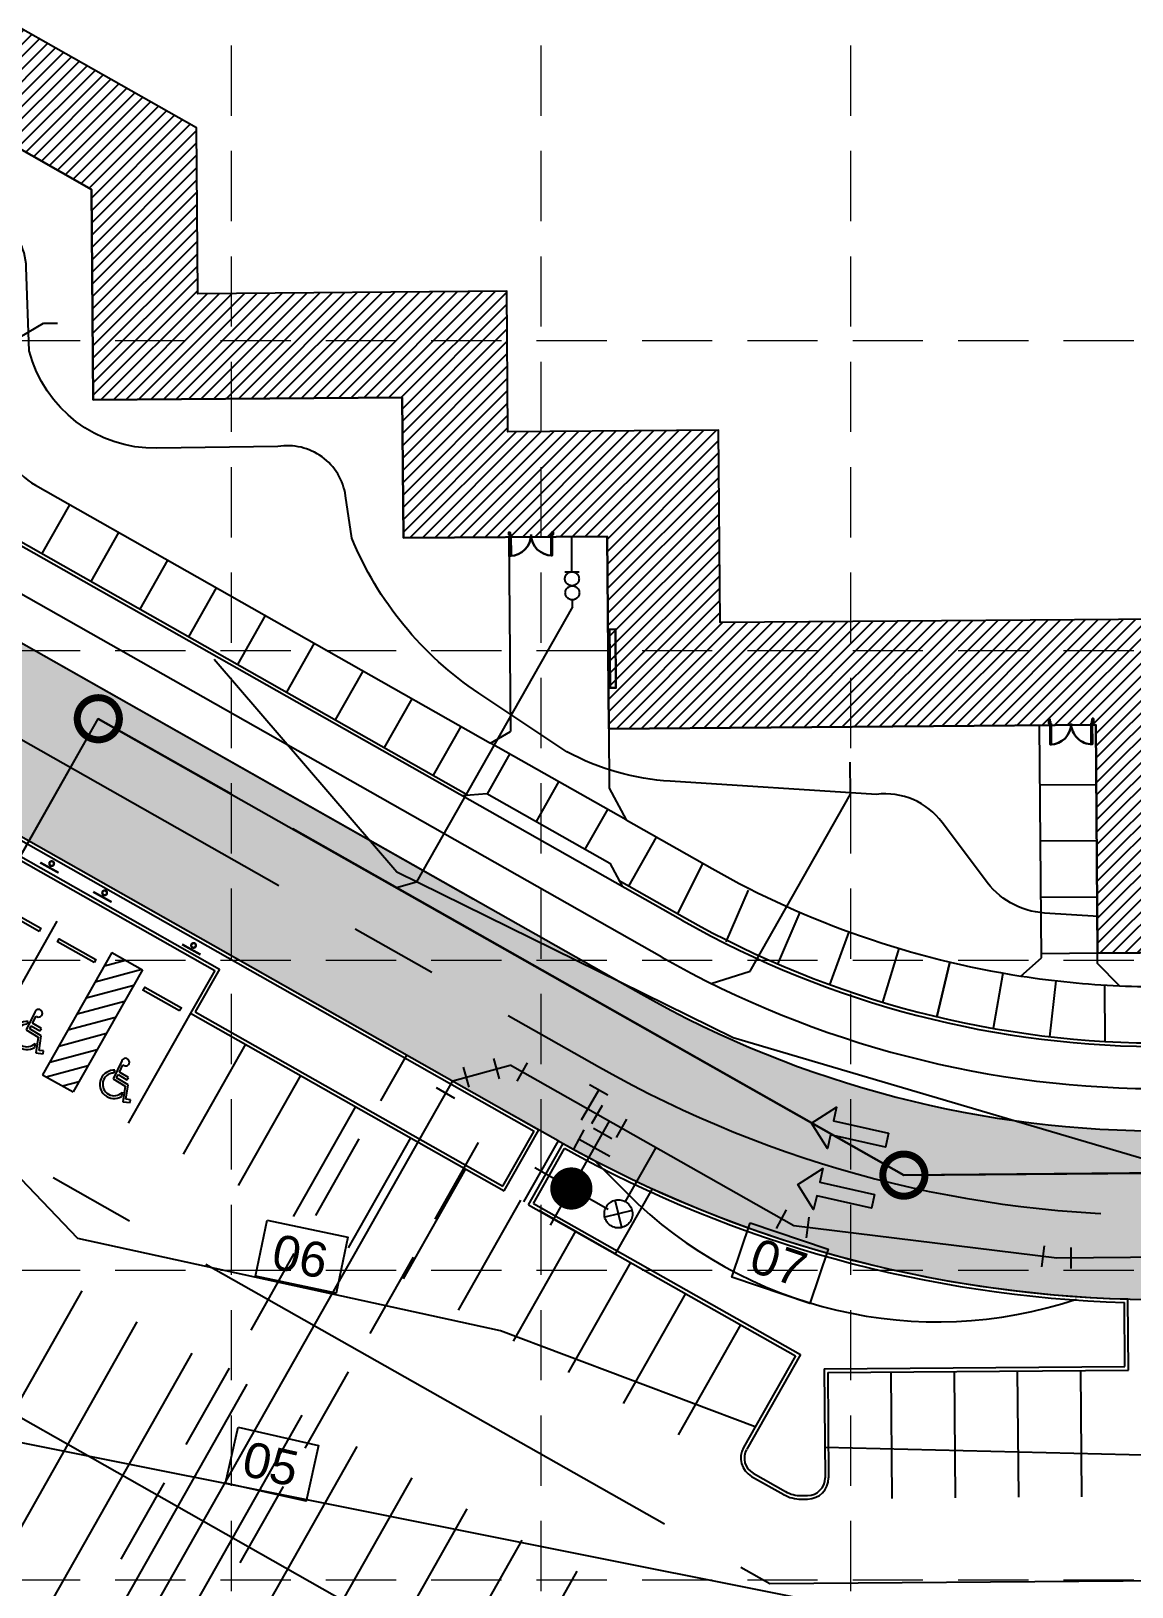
# Model space of a CAD drawing. Header units: feet. Extents: x 2467609 to 2470436, y 7119976 to 7121745.
# Drawn here: x 2468288.3 to 2468445, y 7120639.1 to 7120860.5 of the extents above; entities that cross this region are included whole.
import ezdxf
from ezdxf.enums import TextEntityAlignment as Align

# ---------------------------------------------------------------- set-up
doc = ezdxf.new("R2010")
doc.units = ezdxf.units.FT
doc.header["$LTSCALE"] = 100
doc.header["$MEASUREMENT"] = 0
for name, pattern in [('06117 BASE$0$CENTER2', [1.125, 0.75, -0.125, 0.125, -0.125]), ('06117 BASE$0$STRIPE', [1.2, 1, -0.2]), ('06117 WS Base$0$DASHED_SS3', [1.1, 1, -0.1]), ('06117 WS Base$0$HIDDEN', [0.375, 0.25, -0.125]), ('06117 WS Base$0$HIDDEN2', [0.1875, 0.125, -0.0625]), ('HIDDEN', [0.375, 0.25, -0.125]), ('SDASH', [0.15, 0.1, -0.05]), ('STRIPE', [1.2, 1, -0.2])]:
    doc.linetypes.add(name, pattern=pattern)
for name, color, linetype, lineweight in [('06117 BASE$0$A-BLDG1-HATCH', 253, 'Continuous', 25), ('06117 BASE$0$A-Door-Outside', 253, 'Continuous', 30), ('06117 BASE$0$C-sidewk-strip', 253, 'Continuous', 25), ('06117 BASE$0$CPCL', 253, '06117 BASE$0$CENTER2', 25), ('06117 BASE$0$CPCURB', 8, 'Continuous', 25), ('06117 BASE$0$CPCURB2', 8, 'Continuous', 25), ('06117 BASE$0$CPSTRIPE', 253, 'Continuous', 25), ('06117 BASE$0$CPWALK', 8, 'Continuous', 25), ('06117 BASE$0$DIR-ARROW', 8, 'Continuous', 25), ('06117 BASE$0$HC-SIGN', 253, 'Continuous', 18), ('06117 BASE$0$HC2', 253, 'Continuous', 25)]:
    doc.layers.add(name, color=color, linetype=linetype, lineweight=lineweight)
for name, color, linetype in [('06117 BASE$0$BLDG-Exterior', 3, 'Continuous'), ('06117 BASE$0$firelane', 8, '06117 BASE$0$STRIPE'), ('06117 WS Base$0$CPFIT', 7, 'Continuous'), ('06117 WS Base$0$CPSEWER', 7, '06117 WS Base$0$DASHED_SS3'), ('06117 WS Base$0$CPSEWER Connect', 7, 'Continuous'), ('06117 WS Base$0$CPWATER', 7, 'Continuous'), ('06117 WS Base$0$LINE-A', 1, 'Continuous'), ('06117 WS Base$0$Wtr Esmt', 8, '06117 WS Base$0$HIDDEN'), ('06117 WS Base$0$WTR-ESMT', 8, '06117 WS Base$0$HIDDEN2'), ('CPCONT', 253, 'Continuous'), ('FIRELANE-HATCH', 253, 'STRIPE'), ('GRID', 254, 'HIDDEN'), ('proposed ec', 6, 'SDASH')]:
    doc.layers.add(name, color=color, linetype=linetype)
doc.styles.get("Standard").update_dxf_attribs({"font": 'ARIAL.TTF'})
pattern_1 = [(45, (0, 0), (-0.88388347648, 0.88388347648), [])]
pattern_2 = [(15, (-4e-09, -1e-08), (-0.48528570957, 1.8111109243), [])]

# ---------------------------------------------------------------- blocks, each defined once
blk = doc.blocks.new('06117 BASE$0$FH4A_FP1$0$Aec_Door_Ovhd_Case_2D')
at = {"color": 0, "linetype": 'ByBlock', "lineweight": -2}
blk.add_lwpolyline([(-6, 0), (6, 0), (6, 10), (-6, 10)], close=True, dxfattribs=at)
blk = doc.blocks.new('*U110')
at = {"layer": '06117 BASE$0$A-Door-Outside', "color": 7, "linetype": 'Continuous', "lineweight": 30}
for points in [[(-2, 0), (0, 0), (0, 3), (-2, 3)], [(0, 2), (0, 1), (96, 1), (96, 2)], [(96, 0), (98, 0), (98, 3), (96, 3)]]:
    blk.add_lwpolyline(points, close=True, dxfattribs=at)
at = {"layer": '06117 BASE$0$A-Door-Outside', "color": 7, "linetype": 'Continuous', "lineweight": 30, "extrusion": (0, 0, -1), "xscale": -8.333333333333371, "zscale": -1}
blk.add_blockref('06117 BASE$0$FH4A_FP1$0$Aec_Door_Ovhd_Case_2D', (-48, 3), dxfattribs=at)
blk = doc.blocks.new('*U117')
at = {"layer": '06117 BASE$0$A-Door-Outside', "color": 7, "linetype": 'Continuous', "lineweight": 30}
for points in [[(2, 4), (3.75, 4), (3.75, 40), (2, 40)], [(74, 4), (72.25, 4), (72.25, 40), (74, 40)], [(2, 0), (0, 0), (0, 4), (2, 4)], [(2, 0.25), (2.625, 0.25), (2.625, 2.25), (2, 2.25)], [(74, 0.25), (73.375, 0.25), (73.375, 2.25), (74, 2.25)], [(74, 0), (76, 0), (76, 4), (74, 4)]]:
    blk.add_lwpolyline(points, close=True, dxfattribs=at)
blk.add_arc((2, 4), 36, 0, 90, dxfattribs=at)
at = {"layer": '06117 BASE$0$A-Door-Outside', "color": 7, "linetype": 'Continuous', "lineweight": 30, "extrusion": (0, 0, -1)}
blk.add_arc((-74, 4), 36, 0, 90, dxfattribs=at)
blk = doc.blocks.new('*U105')
at = {"layer": '06117 BASE$0$A-Door-Outside', "color": 7, "linetype": 'Continuous', "lineweight": 30}
for points in [[(2468433.32, 7120762.62), (2468433.15, 7120762.62), (2468433.16, 7120761.96), (2468433.33, 7120761.96)], [(2468433.32, 7120762.27), (2468433.38, 7120762.27), (2468433.38, 7120762.1), (2468433.32, 7120762.1)], [(2468439.32, 7120762.32), (2468439.27, 7120762.32), (2468439.27, 7120762.15), (2468439.32, 7120762.15)], [(2468439.32, 7120762.67), (2468439.49, 7120762.67), (2468439.49, 7120762.01), (2468439.33, 7120762.01)], [(2468433.33, 7120761.96), (2468433.47, 7120761.96), (2468433.5, 7120758.96), (2468433.35, 7120758.96)], [(2468439.33, 7120762.01), (2468439.18, 7120762.01), (2468439.2, 7120759.01), (2468439.35, 7120759.01)]]:
    blk.add_lwpolyline(points, close=True, dxfattribs=at)
for centre, start, end in [((2468433.33, 7120761.96), 270.4665, 0.4665), ((2468439.33, 7120762.01), 180.4665, 270.4665)]:
    blk.add_arc(centre, 3, start, end, dxfattribs=at)
blk = doc.blocks.new('06117 BASE$0$HC2-flat-12')
at = {"layer": '06117 BASE$0$HC2'}
for p, q in [((1.11, 3.33), (-0.14, 0.78)), ((0.78, 1.75), (1.28, 2.76)), ((-0.14, 0.78), (1.59, -0.26)), ((0.14, 2.01), (-0.05, 1.61)), ((0.38, 0.94), (0.6, 1.39)), ((2.03, -0.05), (0.38, 0.94)), ((0.6, 1.39), (1.84, 0.65)), ((2.05, 1), (0.78, 1.75)), ((1.84, 0.65), (2.05, 1)), ((1.16, -1.13), (1.06, -1.71)), ((1.59, -0.26), (1.24, -2.48)), ((1.71, -2.13), (2.03, -0.05)), ((2.34, -2.19), (1.71, -2.13)), ((2.3, -2.59), (2.34, -2.19)), ((1.24, -2.48), (2.3, -2.59))]:
    blk.add_line(p, q, dxfattribs=at)
for centre, major_axis, start_param, end_param in [((1.64, 3.17), (-0.529, -0.135), 0.602565, 5.739424), ((0, 0), (-0.5, 1.95), 5.961378, 9.729395), ((0, 0), (-1.56, -0.4), 4.494724, 8.403855)]:
    blk.add_ellipse(centre, major_axis=major_axis, ratio=1, start_param=start_param, end_param=end_param, dxfattribs=at)
blk = doc.blocks.new('06117 BASE$0$HC2-flat-13')
at = {"layer": '06117 BASE$0$HC2'}
for p, q in [((1.11, 3.33), (-0.14, 0.78)), ((0.78, 1.75), (1.28, 2.76)), ((-0.14, 0.78), (1.59, -0.26)), ((0.14, 2.01), (-0.05, 1.61)), ((0.38, 0.94), (0.6, 1.39)), ((2.03, -0.05), (0.38, 0.94)), ((0.6, 1.39), (1.84, 0.65)), ((2.05, 1), (0.78, 1.75)), ((1.84, 0.65), (2.05, 1)), ((1.16, -1.13), (1.06, -1.71)), ((1.59, -0.26), (1.24, -2.48)), ((1.71, -2.13), (2.03, -0.05)), ((2.34, -2.19), (1.71, -2.13)), ((2.3, -2.59), (2.34, -2.19)), ((1.24, -2.48), (2.3, -2.59))]:
    blk.add_line(p, q, dxfattribs=at)
for centre, major_axis, start_param, end_param in [((1.64, 3.17), (-0.529, -0.135), 0.602565, 5.739424), ((0, 0), (-0.5, 1.95), 5.961378, 9.729395), ((0, 0), (-1.56, -0.4), 4.494724, 8.403855)]:
    blk.add_ellipse(centre, major_axis=major_axis, ratio=1, start_param=start_param, end_param=end_param, dxfattribs=at)

msp = doc.modelspace()

# ---------------------------------------------------------------- hatches: boundary and pattern name
at = {"layer": '06117 BASE$0$A-BLDG1-HATCH'}
h = msp.add_hatch(dxfattribs=at)
h.set_pattern_fill('ANSI31', color=255, scale=10, style=0)
h.set_pattern_definition(pattern_1)
h.paths.add_polyline_path([(2468291.78, 7120948.54), (2468328.58, 7121013.5), (2468327.88, 7121013.87), (2468344.03, 7121042.29), (2468345.84, 7121045.48), (2468347.18, 7121047.85), (2468366.99, 7121048.01), (2468366.68, 7121087.01), (2468394.84, 7121087.21), (2468394.88, 7121082.57), (2468403.21, 7121082.64), (2468403.18, 7121087.31), (2468472.67, 7121087.87), (2468472.98, 7121049.71), (2468476.32, 7121049.73), (2468476.39, 7121046.4), (2468473.01, 7121046.33), (2468473.1, 7121035.71), (2468490.93, 7121035.85), (2468490.88, 7121041.52), (2468537.38, 7121041.9), (2468537.42, 7121037.9), (2468545.42, 7121037.96), (2468545.38, 7121041.96), (2468558.88, 7121042.09), (2468558.94, 7121034.41), (2468618.44, 7121034.89), (2468618.56, 7121019.89), (2468638.23, 7121020.05), (2468638.31, 7121010.38), (2468722.64, 7121011.07), (2468722.97, 7120977.07), (2468718.92, 7120977.04), (2468718.99, 7120968.04), (2468799.99, 7120968.7), (2468800.35, 7120923.87), (2468779.19, 7120923.7), (2468779.76, 7120853.03), (2468775.76, 7120853), (2468775.83, 7120845), (2468779.83, 7120845.03), (2468780.1, 7120811.37), (2468776.1, 7120811.33), (2468776.17, 7120803.33), (2468780.17, 7120803.37), (2468780.44, 7120769.37), (2468711.11, 7120768.8), (2468711.08, 7120773.05), (2468698.08, 7120772.95), (2468698.35, 7120739.36), (2468574.02, 7120738.35), (2468573.99, 7120742.35), (2468560.32, 7120742.24), (2468560.42, 7120730.24), (2468440.09, 7120729.26), (2468439.83, 7120761.76), (2468370.5, 7120761.2), (2468370.27, 7120788.61), (2468341.27, 7120788.38), (2468341.11, 7120808.37), (2468297.11, 7120808.02), (2468296.87, 7120838), (2468275.41, 7120850.16), (2468272.12, 7120844.36), (2468274.3, 7120843.13), (2468272.49, 7120839.94), (2468269.3, 7120841.74), (2468270.53, 7120843.92), (2468243.27, 7120859.36), (2468242.04, 7120857.19), (2468238.85, 7120859), (2468240.65, 7120862.19), (2468242.82, 7120860.96), (2468249.73, 7120873.13), (2468247.55, 7120874.37), (2468249.36, 7120877.56), (2468251.54, 7120876.32), (2468258.44, 7120888.51), (2468256.26, 7120889.74), (2468258.07, 7120892.93), (2468259.74, 7120891.98)])
h.paths.add_polyline_path([(2468381.84, 7121067.46), (2468418.34, 7121067.76), (2468418.3, 7121072.43), (2468457.8, 7121072.75), (2468458.29, 7121012.59), (2468506.12, 7121012.98), (2468506.01, 7121026.64), (2468522.51, 7121026.78), (2468522.54, 7121022.78), (2468544.04, 7121022.95), (2468544.07, 7121019.28), (2468603.57, 7121019.77), (2468603.69, 7121004.77), (2468623.35, 7121004.93), (2468623.43, 7120995.26), (2468707.76, 7120995.95), (2468707.8, 7120991.95), (2468703.8, 7120991.92), (2468704.11, 7120952.92), (2468785.11, 7120953.58), (2468785.23, 7120938.75), (2468764.07, 7120938.57), (2468764.64, 7120867.91), (2468760.64, 7120867.88), (2468760.95, 7120829.88), (2468764.95, 7120829.91), (2468764.98, 7120826.24), (2468760.98, 7120826.21), (2468761.29, 7120788.21), (2468765.29, 7120788.24), (2468765.32, 7120784.24), (2468725.99, 7120783.92), (2468725.96, 7120787.92), (2468682.96, 7120787.57), (2468683.23, 7120754.24), (2468590.23, 7120753.48), (2468590.2, 7120757.48), (2468546.2, 7120757.13), (2468546.3, 7120745.13), (2468455.97, 7120744.39), (2468455.7, 7120776.89), (2468386.37, 7120776.33), (2468386.15, 7120803.74), (2468356.15, 7120803.5), (2468355.99, 7120823.5), (2468311.99, 7120823.14), (2468311.8, 7120846.78), (2468266.34, 7120872.53), (2468305.12, 7120940.98), (2468316.62, 7120961.28), (2468349.32, 7121019), (2468348.38, 7121019.53), (2468355.96, 7121032.92), (2468382.12, 7121033.13)], flags=16)
h = msp.add_hatch(dxfattribs=at)
h.set_pattern_fill('ANSI31', color=255, scale=10, style=0)
h.set_pattern_definition(pattern_1)
h.paths.add_polyline_path([(2468291.78, 7120948.54), (2468328.58, 7121013.5), (2468327.88, 7121013.87), (2468344.03, 7121042.29), (2468345.84, 7121045.48), (2468347.18, 7121047.85), (2468366.99, 7121048.01), (2468366.68, 7121087.01), (2468394.84, 7121087.21), (2468394.88, 7121082.57), (2468403.21, 7121082.64), (2468403.18, 7121087.31), (2468472.67, 7121087.87), (2468472.98, 7121049.71), (2468476.32, 7121049.73), (2468476.39, 7121046.4), (2468473.01, 7121046.33), (2468473.1, 7121035.71), (2468490.93, 7121035.85), (2468490.88, 7121041.52), (2468537.38, 7121041.9), (2468537.42, 7121037.9), (2468545.42, 7121037.96), (2468545.38, 7121041.96), (2468558.88, 7121042.09), (2468558.94, 7121034.41), (2468618.44, 7121034.89), (2468618.56, 7121019.89), (2468638.23, 7121020.05), (2468638.31, 7121010.38), (2468722.64, 7121011.07), (2468722.97, 7120977.07), (2468718.92, 7120977.04), (2468718.99, 7120968.04), (2468799.99, 7120968.7), (2468800.35, 7120923.87), (2468779.19, 7120923.7), (2468779.76, 7120853.03), (2468775.76, 7120853), (2468775.83, 7120845), (2468779.83, 7120845.03), (2468780.1, 7120811.37), (2468776.1, 7120811.33), (2468776.17, 7120803.33), (2468780.17, 7120803.37), (2468780.44, 7120769.37), (2468711.11, 7120768.8), (2468711.08, 7120773.05), (2468698.08, 7120772.95), (2468698.35, 7120739.36), (2468574.02, 7120738.35), (2468573.99, 7120742.35), (2468560.32, 7120742.24), (2468560.42, 7120730.24), (2468440.09, 7120729.26), (2468439.83, 7120761.76), (2468370.5, 7120761.2), (2468370.27, 7120788.61), (2468341.27, 7120788.38), (2468341.11, 7120808.37), (2468297.11, 7120808.02), (2468296.87, 7120838), (2468275.41, 7120850.16), (2468272.12, 7120844.36), (2468274.3, 7120843.13), (2468272.49, 7120839.94), (2468269.3, 7120841.74), (2468270.53, 7120843.92), (2468243.27, 7120859.36), (2468242.04, 7120857.19), (2468238.85, 7120859), (2468240.65, 7120862.19), (2468242.82, 7120860.96), (2468249.73, 7120873.13), (2468247.55, 7120874.37), (2468249.36, 7120877.56), (2468251.54, 7120876.32), (2468258.44, 7120888.51), (2468256.26, 7120889.74), (2468258.07, 7120892.93), (2468259.74, 7120891.98)])
h.paths.add_polyline_path([(2468381.84, 7121067.46), (2468418.34, 7121067.76), (2468418.3, 7121072.43), (2468457.8, 7121072.75), (2468458.29, 7121012.59), (2468506.12, 7121012.98), (2468506.01, 7121026.64), (2468522.51, 7121026.78), (2468522.54, 7121022.78), (2468544.04, 7121022.95), (2468544.07, 7121019.28), (2468603.57, 7121019.77), (2468603.69, 7121004.77), (2468623.35, 7121004.93), (2468623.43, 7120995.26), (2468707.76, 7120995.95), (2468707.8, 7120991.95), (2468703.8, 7120991.92), (2468704.11, 7120952.92), (2468785.11, 7120953.58), (2468785.23, 7120938.75), (2468764.07, 7120938.57), (2468764.64, 7120867.91), (2468760.64, 7120867.88), (2468760.95, 7120829.88), (2468764.95, 7120829.91), (2468764.98, 7120826.24), (2468760.98, 7120826.21), (2468761.29, 7120788.21), (2468765.29, 7120788.24), (2468765.32, 7120784.24), (2468725.99, 7120783.92), (2468725.96, 7120787.92), (2468682.96, 7120787.57), (2468683.23, 7120754.24), (2468590.23, 7120753.48), (2468590.2, 7120757.48), (2468546.2, 7120757.13), (2468546.3, 7120745.13), (2468455.97, 7120744.39), (2468455.7, 7120776.89), (2468386.37, 7120776.33), (2468386.15, 7120803.74), (2468356.15, 7120803.5), (2468355.99, 7120823.5), (2468311.99, 7120823.14), (2468311.8, 7120846.78), (2468266.34, 7120872.53), (2468305.12, 7120940.98), (2468316.62, 7120961.28), (2468349.32, 7121019), (2468348.38, 7121019.53), (2468355.96, 7121032.92), (2468382.12, 7121033.13)], flags=16)
at = {"layer": '06117 BASE$0$CPSTRIPE'}
h = msp.add_hatch(dxfattribs=at)
h.set_pattern_fill('ACET-2D-ANSI31', color=256, scale=15, angle=330, style=0)
h.set_pattern_definition(pattern_2)
h.paths.add_polyline_path([(2468289.91, 7120711.98), (2468294.26, 7120709.52), (2468304.12, 7120726.92), (2468299.77, 7120729.38)])
h = msp.add_hatch(dxfattribs=at)
h.set_pattern_fill('ACET-2D-ANSI31', color=256, scale=15, angle=330, style=0)
h.set_pattern_definition(pattern_2)
h.paths.add_polyline_path([(2468289.91, 7120711.98), (2468294.26, 7120709.52), (2468304.12, 7120726.92), (2468299.77, 7120729.38)])
at = {"layer": 'FIRELANE-HATCH'}
h = msp.add_hatch(color=9, dxfattribs=at)
h.paths.add_polyline_path([(2468922.97, 7121187.19, -0.414214), (2468942.81, 7121207.35), (2469278.26, 7121210.08), (2469277.9, 7121254.08, -0.414214), (2469297.74, 7121274.24), (2469375.13, 7121274.87, -0.137354), (2469390.75, 7121270.64), (2469629.71, 7121128.09, -0.261956), (2469644.34, 7121102.57), (2469645.12, 7121007.13, 0.414214), (2469699.55, 7120953.58), (2469751.67, 7120954, 0.261956), (2469797.6, 7120980.33), (2469803.18, 7120989.68, 0.414214), (2469784.47, 7121063.72), (2469403.04, 7121291.25, 0.137354), (2469374.94, 7121298.87), (2468491.92, 7121291.68, -0.131652), (2468476.89, 7121295.58), (2468199.89, 7121452.51, -0.072593), (2468186.2, 7121463.15, 0.206219), (2468142.45, 7121481.57), (2467847.8, 7121479.17), (2467848.23, 7121449.17), (2468142.69, 7121451.57, -0.577353), (2468169.04, 7121406.78), (2467935.49, 7120994.55, -0.266268), (2467909.82, 7120979.34), (2467855.02, 7120978.55), (2467855.45, 7120948.56), (2467910.25, 7120949.35, 0.266268), (2467961.59, 7120979.76), (2468192.67, 7121387.64, -0.414214), (2468233.56, 7121398.96), (2468336.11, 7121340.86, -0.414214), (2468347.43, 7121299.97), (2468320.22, 7121251.95, 0.414214), (2468338.7, 7121185.16), (2468373.42, 7121165.49, 0.57735), (2468446.57, 7121208.52), (2468446.28, 7121243.96, -1), (2468481.65, 7121244.25), (2468482.67, 7121118.6, 0.414214), (2468532.07, 7121070), (2468873.9, 7121072.79, -0.414214), (2468894.07, 7121052.95), (2468895.4, 7120889.72), (2468884.83, 7120735.24, -0.392002), (2468855.14, 7120707.29), (2468450.27, 7120703.99, -0.131652), (2468375.11, 7120723.48), (2468264.21, 7120786.31, 0.463862), (2468102.32, 7120726.63, 0.45081), (2468173.2, 7120596.29), (2468276.95, 7120572.47, -0.347281), (2468315.76, 7120524.14), (2468315.82, 7120517.93), (2468339.81, 7120518.12), (2468339.76, 7120524.34, 0.347281), (2468282.32, 7120595.86), (2468178.57, 7120619.68, -0.45081), (2468124.87, 7120718.42, -0.463862), (2468252.38, 7120765.43), (2468363.28, 7120702.6, 0.131652), (2468450.47, 7120679.99), (2468832.08, 7120683.1, -0.414214), (2468867.36, 7120648.39), (2468868.39, 7120522.43), (2468892.38, 7120522.62), (2468891.26, 7120660.62), (2468903.26, 7120660.72), (2468904.38, 7120522.72), (2468928.38, 7120522.92)])
h.paths.add_polyline_path([(2468873.66, 7121102.78), (2468531.82, 7121100, -0.414214), (2468506.62, 7121124.8), (2468505.62, 7121247.79, -0.414214), (2468525.46, 7121267.95), (2468872.29, 7121270.78, -0.414214), (2468892.45, 7121250.94), (2468893.5, 7121122.95, -0.414214)], flags=16)
h.paths.add_polyline_path([(2468942.29, 7121271.35), (2469233.74, 7121273.72, -1), (2469234.06, 7121233.72), (2468942.62, 7121231.35, -1)], flags=16)
h.paths.add_polyline_path([(2468385.25, 7121186.37), (2468350.53, 7121206.04, -0.414214), (2468341.1, 7121240.12), (2468370.77, 7121292.49, -0.414214), (2468404.85, 7121301.92), (2468409.33, 7121299.38, -0.267949), (2468422.01, 7121277.83), (2468422.57, 7121208.33, -0.57735)], flags=16)
h.paths.add_polyline_path([(2469698.85, 7121086.85), (2469772.17, 7121043.11, -0.414214), (2469782.57, 7121001.98), (2469776.99, 7120992.63, -0.261956), (2469751.47, 7120978), (2469699.36, 7120977.57, -0.414214), (2469669.11, 7121007.33), (2469668.61, 7121069.51, -0.584841)], flags=16)

# ---------------------------------------------------------------- linework, layer by layer
at = {"layer": '06117 BASE$0$A-BLDG1-HATCH', "color": 255}
for points in [[(2468455.7, 7120776.89), (2468386.37, 7120776.33), (2468386.15, 7120803.74), (2468356.15, 7120803.5), (2468355.99, 7120823.5), (2468311.99, 7120823.14), (2468311.8, 7120846.78), (2468266.34, 7120872.53)], [(2468455.7, 7120776.89), (2468386.37, 7120776.33), (2468386.15, 7120803.74), (2468356.15, 7120803.5), (2468355.99, 7120823.5), (2468311.99, 7120823.14), (2468311.8, 7120846.78), (2468266.34, 7120872.53)], [(2468560.42, 7120730.24), (2468440.09, 7120729.26), (2468439.83, 7120761.76), (2468370.5, 7120761.2), (2468370.27, 7120788.61), (2468341.27, 7120788.38), (2468341.11, 7120808.37), (2468297.11, 7120808.02), (2468296.87, 7120838), (2468275.41, 7120850.16), (2468272.12, 7120844.36), (2468274.3, 7120843.13), (2468272.49, 7120839.94), (2468269.3, 7120841.74), (2468270.53, 7120843.92), (2468243.27, 7120859.36), (2468242.04, 7120857.19), (2468238.85, 7120859), (2468240.65, 7120862.19)], [(2468560.42, 7120730.24), (2468440.09, 7120729.26), (2468439.83, 7120761.76), (2468370.5, 7120761.2), (2468370.27, 7120788.61), (2468341.27, 7120788.38), (2468341.11, 7120808.37), (2468297.11, 7120808.02), (2468296.87, 7120838), (2468275.41, 7120850.16), (2468272.12, 7120844.36), (2468274.3, 7120843.13), (2468272.49, 7120839.94), (2468269.3, 7120841.74), (2468270.53, 7120843.92), (2468243.27, 7120859.36), (2468242.04, 7120857.19), (2468238.85, 7120859), (2468240.65, 7120862.19)]]:
    msp.add_lwpolyline(points, dxfattribs=at)
at = {"layer": '06117 BASE$0$BLDG-Exterior', "color": 7}
msp.add_lwpolyline([(2468240.65, 7120862.19), (2468238.85, 7120859), (2468242.04, 7120857.19), (2468243.27, 7120859.36), (2468270.53, 7120843.92), (2468269.3, 7120841.74), (2468272.49, 7120839.94), (2468274.3, 7120843.13), (2468272.12, 7120844.36), (2468275.41, 7120850.16), (2468296.87, 7120838), (2468297.11, 7120808.02), (2468341.11, 7120808.37), (2468341.27, 7120788.38), (2468370.27, 7120788.61), (2468370.5, 7120761.2), (2468439.83, 7120761.76), (2468440.09, 7120729.26), (2468560.42, 7120730.24)], dxfattribs=at)
msp.add_lwpolyline([(2468240.65, 7120862.19), (2468238.85, 7120859), (2468242.04, 7120857.19), (2468243.27, 7120859.36), (2468270.53, 7120843.92), (2468269.3, 7120841.74), (2468272.49, 7120839.94), (2468274.3, 7120843.13), (2468272.12, 7120844.36), (2468275.41, 7120850.16), (2468296.87, 7120838), (2468297.11, 7120808.02), (2468341.11, 7120808.37), (2468341.27, 7120788.38), (2468370.27, 7120788.61), (2468370.5, 7120761.2), (2468439.83, 7120761.76), (2468440.09, 7120729.26), (2468560.42, 7120730.24)], dxfattribs=at)
at = {"layer": '06117 BASE$0$C-sidewk-strip'}
for p, q in [((2468289.85, 7120786.15), (2468293.8, 7120793.11)), ((2468289.85, 7120786.15), (2468293.8, 7120793.11)), ((2468296.81, 7120782.2), (2468300.76, 7120789.16)), ((2468296.81, 7120782.2), (2468300.76, 7120789.16)), ((2468303.78, 7120778.26), (2468307.72, 7120785.22)), ((2468303.78, 7120778.26), (2468307.72, 7120785.22)), ((2468310.74, 7120774.31), (2468314.68, 7120781.28)), ((2468310.74, 7120774.31), (2468314.68, 7120781.28)), ((2468317.7, 7120770.37), (2468321.64, 7120777.33)), ((2468317.7, 7120770.37), (2468321.64, 7120777.33)), ((2468324.66, 7120766.43), (2468328.6, 7120773.39)), ((2468324.66, 7120766.43), (2468328.6, 7120773.39)), ((2468331.62, 7120762.48), (2468335.56, 7120769.44)), ((2468331.62, 7120762.48), (2468335.56, 7120769.44)), ((2468338.58, 7120758.54), (2468342.52, 7120765.5)), ((2468338.58, 7120758.54), (2468342.52, 7120765.5)), ((2468345.54, 7120754.6), (2468349.48, 7120761.56)), ((2468345.54, 7120754.6), (2468349.48, 7120761.56)), ((2468372.97, 7120748.25), (2468353.68, 7120759.18)), ((2468372.97, 7120748.25), (2468353.68, 7120759.18)), ((2468353.24, 7120751.96), (2468356.44, 7120757.61)), ((2468353.24, 7120751.96), (2468356.44, 7120757.61)), ((2468360.2, 7120748.02), (2468363.4, 7120753.67)), ((2468360.2, 7120748.02), (2468363.4, 7120753.67)), ((2468439.9, 7120753.26), (2468431.9, 7120753.2)), ((2468439.9, 7120753.26), (2468431.9, 7120753.2)), ((2468367.16, 7120744.07), (2468370.36, 7120749.73)), ((2468367.16, 7120744.07), (2468370.36, 7120749.73)), ((2468373.38, 7120738.82), (2468377.32, 7120745.78)), ((2468373.38, 7120738.82), (2468377.32, 7120745.78)), ((2468439.96, 7120745.26), (2468431.96, 7120745.2)), ((2468439.96, 7120745.26), (2468431.96, 7120745.2)), ((2468380.33, 7120734.89), (2468383.9, 7120742.06)), ((2468380.33, 7120734.89), (2468383.9, 7120742.06)), ((2468387.24, 7120730.88), (2468390.39, 7120738.24)), ((2468387.24, 7120730.88), (2468390.39, 7120738.24)), ((2468440.03, 7120737.26), (2468432.03, 7120737.2)), ((2468440.03, 7120737.26), (2468432.03, 7120737.2)), ((2468394.59, 7120727.73), (2468397.74, 7120735.09)), ((2468394.59, 7120727.73), (2468397.74, 7120735.09)), ((2468401.99, 7120724.79), (2468404.71, 7120732.31)), ((2468401.99, 7120724.79), (2468404.71, 7120732.31)), ((2468409.54, 7120722.28), (2468411.84, 7120729.95)), ((2468409.54, 7120722.28), (2468411.84, 7120729.95)), ((2468440.09, 7120729.26), (2468432.09, 7120729.2)), ((2468440.09, 7120729.26), (2468432.09, 7120729.2)), ((2468417.23, 7120720.22), (2468419.08, 7120728)), ((2468419.08, 7120728), (2468417.23, 7120720.22)), ((2468417.23, 7120720.22), (2468419.08, 7120728)), ((2468419.08, 7120728), (2468417.23, 7120720.22)), ((2468426.6, 7120726.45), (2468425.22, 7120718.57)), ((2468426.6, 7120726.45), (2468425.22, 7120718.57)), ((2468433.29, 7120717.39), (2468434.2, 7120725.34)), ((2468433.29, 7120717.39), (2468434.2, 7120725.34)), ((2468441.08, 7120724.73), (2468441.14, 7120716.71)), ((2468441.08, 7120724.73), (2468441.14, 7120716.71))]:
    msp.add_line(p, q, dxfattribs=at)
msp.add_arc((2468449.05, 7120853.99), 129.5, 261.1783, 267.4088, dxfattribs=at)
msp.add_arc((2468449.05, 7120853.99), 129.5, 261.1783, 267.4088, dxfattribs=at)
at = {"layer": '06117 BASE$0$CPCL'}
for p, q in [((2468258.29, 7120775.87), (2468369.2, 7120713.04)), ((2468258.29, 7120775.87), (2468369.2, 7120713.04)), ((2468215.28, 7120740.47), (2468393.45, 7120639.53)), ((2468215.28, 7120740.47), (2468393.45, 7120639.53)), ((2468393.45, 7120639.53), (2468824.9, 7120643.04)), ((2468393.45, 7120639.53), (2468824.9, 7120643.04))]:
    msp.add_line(p, q, dxfattribs=at)
msp.add_arc((2468449.05, 7120853.99), 162, 240.4665, 270.4665, dxfattribs=at)
msp.add_arc((2468449.05, 7120853.99), 162, 240.4665, 270.4665, dxfattribs=at)
at = {"layer": '06117 BASE$0$CPCURB'}
for p, q in [((2468277.08, 7120792.81), (2468381.03, 7120733.92)), ((2468277.08, 7120792.81), (2468381.03, 7120733.92)), ((2468260.21, 7120760.99), (2468360.55, 7120704.14)), ((2468260.21, 7120760.99), (2468360.55, 7120704.14)), ((2468258.73, 7120758.38), (2468314.41, 7120726.83)), ((2468258.73, 7120758.38), (2468314.41, 7120726.83)), ((2468314.41, 7120726.83), (2468310.96, 7120720.74)), ((2468314.41, 7120726.83), (2468310.96, 7120720.74)), ((2468310.96, 7120720.74), (2468355.62, 7120695.44)), ((2468310.96, 7120720.74), (2468355.62, 7120695.44)), ((2468355.62, 7120695.44), (2468360.55, 7120704.14)), ((2468355.62, 7120695.44), (2468360.55, 7120704.14)), ((2468359.1, 7120693.47), (2468364.03, 7120702.17)), ((2468359.1, 7120693.47), (2468364.03, 7120702.17)), ((2468359.1, 7120693.47), (2468397.1, 7120671.94)), ((2468359.1, 7120693.47), (2468397.1, 7120671.94)), ((2468444.5, 7120669.94), (2468444.42, 7120680.05)), ((2468444.5, 7120669.94), (2468444.42, 7120680.05)), ((2468397.1, 7120671.94), (2468389.7, 7120658.89)), ((2468397.1, 7120671.94), (2468389.7, 7120658.89)), ((2468401.67, 7120669.6), (2468444.5, 7120669.94)), ((2468401.67, 7120669.6), (2468444.5, 7120669.94)), ((2468401.67, 7120669.6), (2468401.79, 7120654.6)), ((2468401.67, 7120669.6), (2468401.79, 7120654.6)), ((2468390.84, 7120654.8), (2468395.41, 7120652.21)), ((2468390.84, 7120654.8), (2468395.41, 7120652.21)), ((2468397.91, 7120651.56), (2468398.82, 7120651.57)), ((2468397.91, 7120651.56), (2468398.82, 7120651.57))]:
    msp.add_line(p, q, dxfattribs=at)
for centre, radius, start, end in [((2468449.05, 7120853.99), 138, 240.4665, 270.4665), ((2468449.05, 7120853.99), 138, 240.4665, 270.4665), ((2468449.05, 7120853.99), 174, 240.7505, 268.4735), ((2468449.05, 7120853.99), 174, 240.7505, 268.4735), ((2468392.31, 7120657.41), 3, 150.4665, 240.4665), ((2468392.31, 7120657.41), 3, 150.4665, 240.4665), ((2468398.79, 7120654.57), 3, 270.4665, 0.4665), ((2468398.79, 7120654.57), 3, 270.4665, 0.4665), ((2468397.87, 7120656.56), 5, 240.4665, 270.4665), ((2468397.87, 7120656.56), 5, 240.4665, 270.4665)]:
    msp.add_arc(centre, radius, start, end, dxfattribs=at)
at = {"layer": '06117 BASE$0$CPCURB2'}
for p, q in [((2468282.11, 7120790.53), (2468350.5, 7120751.78)), ((2468282.11, 7120790.53), (2468350.5, 7120751.78)), ((2468259.96, 7120760.56), (2468359.87, 7120703.95)), ((2468259.96, 7120760.56), (2468359.87, 7120703.95)), ((2468258.97, 7120758.82), (2468315.09, 7120727.02)), ((2468258.97, 7120758.82), (2468315.09, 7120727.02)), ((2468349.61, 7120751.71), (2468353.17, 7120752)), ((2468349.61, 7120751.71), (2468353.17, 7120752)), ((2468353.17, 7120752), (2468370.65, 7120742.09)), ((2468353.17, 7120752), (2468370.65, 7120742.09)), ((2468370.65, 7120742.09), (2468372.41, 7120738.8)), ((2468370.65, 7120742.09), (2468372.41, 7120738.8)), ((2468371.97, 7120739.62), (2468381.27, 7120734.35)), ((2468371.97, 7120739.62), (2468381.27, 7120734.35)), ((2468315.09, 7120727.02), (2468311.64, 7120720.93)), ((2468315.09, 7120727.02), (2468311.64, 7120720.93)), ((2468311.64, 7120720.93), (2468355.43, 7120696.12)), ((2468311.64, 7120720.93), (2468355.43, 7120696.12)), ((2468355.43, 7120696.12), (2468359.87, 7120703.95)), ((2468355.43, 7120696.12), (2468359.87, 7120703.95)), ((2468359.78, 7120693.66), (2468364.22, 7120701.49)), ((2468359.78, 7120693.66), (2468364.22, 7120701.49)), ((2468359.78, 7120693.66), (2468397.78, 7120672.13)), ((2468359.78, 7120693.66), (2468397.78, 7120672.13)), ((2468443.99, 7120670.44), (2468443.92, 7120679.56)), ((2468443.99, 7120670.44), (2468443.92, 7120679.56)), ((2468397.78, 7120672.13), (2468390.14, 7120658.65)), ((2468397.78, 7120672.13), (2468390.14, 7120658.65)), ((2468401.17, 7120670.09), (2468443.99, 7120670.44)), ((2468401.17, 7120670.09), (2468443.99, 7120670.44)), ((2468401.17, 7120670.09), (2468401.29, 7120654.59)), ((2468401.17, 7120670.09), (2468401.29, 7120654.59)), ((2468391.08, 7120655.24), (2468395.65, 7120652.65)), ((2468391.08, 7120655.24), (2468395.65, 7120652.65)), ((2468397.91, 7120652.06), (2468398.81, 7120652.07)), ((2468397.91, 7120652.06), (2468398.81, 7120652.07))]:
    msp.add_line(p, q, dxfattribs=at)
for centre, radius, start, end in [((2468449.05, 7120853.99), 137.5, 240.4665, 270.4665), ((2468449.05, 7120853.99), 137.5, 240.4665, 270.4665), ((2468449.05, 7120853.99), 174.5, 240.9139, 268.315), ((2468449.05, 7120853.99), 174.5, 240.9139, 268.315), ((2468392.31, 7120657.41), 2.5, 150.4665, 240.4665), ((2468392.31, 7120657.41), 2.5, 150.4665, 240.4665), ((2468398.79, 7120654.57), 2.5, 270.4665, 0.4665), ((2468398.79, 7120654.57), 2.5, 270.4665, 0.4665), ((2468397.87, 7120656.56), 4.5, 240.4665, 270.4665), ((2468397.87, 7120656.56), 4.5, 240.4665, 270.4665)]:
    msp.add_arc(centre, radius, start, end, dxfattribs=at)
at = {"layer": '06117 BASE$0$CPSTRIPE'}
for p, q in [((2468264.21, 7120786.31), (2468375.11, 7120723.48)), ((2468264.21, 7120786.31), (2468375.11, 7120723.48)), ((2468291.94, 7120733.82), (2468282.08, 7120716.42)), ((2468291.94, 7120733.82), (2468282.08, 7120716.42)), ((2468299.77, 7120729.38), (2468289.91, 7120711.98)), ((2468299.77, 7120729.38), (2468289.91, 7120711.98)), ((2468299.77, 7120729.38), (2468304.12, 7120726.92)), ((2468299.77, 7120729.38), (2468304.12, 7120726.92)), ((2468304.12, 7120726.92), (2468294.26, 7120709.52)), ((2468304.12, 7120726.92), (2468294.26, 7120709.52)), ((2468310.96, 7120720.74), (2468302.09, 7120705.08)), ((2468310.96, 7120720.74), (2468302.09, 7120705.08)), ((2468318.79, 7120716.31), (2468309.92, 7120700.65)), ((2468318.79, 7120716.31), (2468309.92, 7120700.65)), ((2468199.5, 7120712.63), (2468371.78, 7120615.03)), ((2468199.5, 7120712.63), (2468371.78, 7120615.03)), ((2468289.91, 7120711.98), (2468294.26, 7120709.52)), ((2468289.91, 7120711.98), (2468294.26, 7120709.52)), ((2468326.62, 7120711.87), (2468317.75, 7120696.21)), ((2468326.62, 7120711.87), (2468317.75, 7120696.21)), ((2468334.45, 7120707.43), (2468325.58, 7120691.77)), ((2468334.45, 7120707.43), (2468325.58, 7120691.77)), ((2468342.28, 7120703), (2468333.41, 7120687.34)), ((2468342.28, 7120703), (2468333.41, 7120687.34)), ((2468350.11, 7120698.56), (2468341.24, 7120682.9)), ((2468350.11, 7120698.56), (2468341.24, 7120682.9)), ((2468357.94, 7120694.12), (2468349.07, 7120678.46)), ((2468357.94, 7120694.12), (2468349.07, 7120678.46)), ((2468365.78, 7120689.69), (2468356.9, 7120674.03)), ((2468365.78, 7120689.69), (2468356.9, 7120674.03)), ((2468373.61, 7120685.25), (2468364.73, 7120669.59)), ((2468373.61, 7120685.25), (2468364.73, 7120669.59)), ((2468295.5, 7120681.23), (2468275.78, 7120646.43)), ((2468295.5, 7120681.23), (2468275.78, 7120646.43)), ((2468381.44, 7120680.82), (2468372.56, 7120665.15)), ((2468381.44, 7120680.82), (2468372.56, 7120665.15)), ((2468303.33, 7120676.79), (2468283.61, 7120641.99)), ((2468303.33, 7120676.79), (2468283.61, 7120641.99)), ((2468389.27, 7120676.38), (2468380.39, 7120660.72)), ((2468389.27, 7120676.38), (2468380.39, 7120660.72)), ((2468311.16, 7120672.36), (2468291.44, 7120637.56)), ((2468311.16, 7120672.36), (2468291.44, 7120637.56)), ((2468311.16, 7120672.36), (2468291.44, 7120637.56)), ((2468311.16, 7120672.36), (2468291.44, 7120637.56)), ((2468410.67, 7120669.67), (2468410.82, 7120651.67)), ((2468410.67, 7120669.67), (2468410.82, 7120651.67)), ((2468419.67, 7120669.74), (2468419.82, 7120651.74)), ((2468419.67, 7120669.74), (2468419.82, 7120651.74)), ((2468428.67, 7120669.82), (2468428.82, 7120651.82)), ((2468428.67, 7120669.82), (2468428.82, 7120651.82)), ((2468437.67, 7120669.89), (2468437.82, 7120651.89)), ((2468437.67, 7120669.89), (2468437.82, 7120651.89)), ((2468318.99, 7120667.92), (2468299.27, 7120633.12)), ((2468318.99, 7120667.92), (2468299.27, 7120633.12)), ((2468326.82, 7120663.49), (2468307.1, 7120628.68)), ((2468326.82, 7120663.49), (2468307.1, 7120628.68)), ((2468334.65, 7120659.05), (2468314.93, 7120624.25)), ((2468334.65, 7120659.05), (2468314.93, 7120624.25)), ((2468342.48, 7120654.61), (2468322.76, 7120619.81)), ((2468342.48, 7120654.61), (2468322.76, 7120619.81)), ((2468350.31, 7120650.18), (2468330.6, 7120615.37)), ((2468350.31, 7120650.18), (2468330.6, 7120615.37)), ((2468358.14, 7120645.74), (2468338.43, 7120610.94)), ((2468358.14, 7120645.74), (2468338.43, 7120610.94)), ((2468365.97, 7120641.3), (2468346.26, 7120606.5)), ((2468365.97, 7120641.3), (2468346.26, 7120606.5))]:
    msp.add_line(p, q, dxfattribs=at)
for points in [[(2468289.4, 7120732.38), (2468284.18, 7120735.34), (2468284.42, 7120735.78), (2468289.64, 7120732.82)], [(2468289.4, 7120732.38), (2468284.18, 7120735.34), (2468284.42, 7120735.78), (2468289.64, 7120732.82)], [(2468297.23, 7120727.95), (2468292.01, 7120730.91), (2468292.25, 7120731.34), (2468297.48, 7120728.38)], [(2468297.23, 7120727.95), (2468292.01, 7120730.91), (2468292.25, 7120731.34), (2468297.48, 7120728.38)], [(2468309.41, 7120721.05), (2468304.19, 7120724), (2468304.44, 7120724.44), (2468309.66, 7120721.48)], [(2468309.41, 7120721.05), (2468304.19, 7120724), (2468304.44, 7120724.44), (2468309.66, 7120721.48)]]:
    msp.add_lwpolyline(points, close=True, dxfattribs=at)
msp.add_arc((2468449.05, 7120853.99), 150, 240.4665, 270.4665, dxfattribs=at)
msp.add_arc((2468449.05, 7120853.99), 150, 240.4665, 270.4665, dxfattribs=at)
at = {"layer": '06117 BASE$0$CPWALK'}
for p, q in [((2468288.88, 7120795.89), (2468353.68, 7120759.18)), ((2468288.88, 7120795.89), (2468353.68, 7120759.18)), ((2468356.44, 7120788.83), (2468356.44, 7120788.5)), ((2468356.44, 7120788.83), (2468356.44, 7120788.5)), ((2468359.18, 7120788.89), (2468359.18, 7120788.85)), ((2468359.18, 7120788.89), (2468359.18, 7120788.85)), ((2468362.44, 7120788.88), (2468362.44, 7120788.55)), ((2468362.44, 7120788.88), (2468362.44, 7120788.55)), ((2468365.52, 7120788.94), (2468365.52, 7120788.91)), ((2468365.52, 7120788.94), (2468365.52, 7120788.91)), ((2468356.27, 7120788.5), (2468356.5, 7120760.84)), ((2468356.27, 7120788.5), (2468356.5, 7120760.84)), ((2468353.68, 7120759.18), (2468356.5, 7120760.84)), ((2468353.68, 7120759.18), (2468356.5, 7120760.84)), ((2468370.5, 7120761.2), (2468370.57, 7120752.75)), ((2468370.5, 7120761.2), (2468370.57, 7120752.75)), ((2468432.1, 7120728.63), (2468431.83, 7120761.7)), ((2468432.1, 7120728.63), (2468431.83, 7120761.7)), ((2468370.57, 7120752.75), (2468372.97, 7120748.25)), ((2468370.57, 7120752.75), (2468372.97, 7120748.25)), ((2468372.97, 7120748.25), (2468385.22, 7120741.31)), ((2468372.97, 7120748.25), (2468385.22, 7120741.31)), ((2468440.1, 7120727.8), (2468440.09, 7120729.26)), ((2468440.1, 7120727.8), (2468440.09, 7120729.26)), ((2468429.19, 7120726.02), (2468432.1, 7120728.63)), ((2468429.19, 7120726.02), (2468432.1, 7120728.63)), ((2468443.2, 7120724.62), (2468440.1, 7120727.8)), ((2468443.2, 7120724.62), (2468440.1, 7120727.8))]:
    msp.add_line(p, q, dxfattribs=at)
for centre, radius, start, end in [((2468293.81, 7120804.59), 10, 210.4665, 240.4665), ((2468293.81, 7120804.59), 10, 210.4665, 240.4665), ((2468449.05, 7120853.99), 129.5, 240.4665, 261.1783), ((2468449.05, 7120853.99), 129.5, 240.4665, 261.1783), ((2468449.05, 7120853.99), 138, 240.4665, 270.4665), ((2468449.05, 7120853.99), 138, 240.4665, 270.4665), ((2468449.05, 7120853.99), 129.5, 267.4088, 270.4665), ((2468449.05, 7120853.99), 129.5, 267.4088, 270.4665)]:
    msp.add_arc(centre, radius, start, end, dxfattribs=at)
at = {"layer": '06117 BASE$0$DIR-ARROW'}
for points in [[(2468410.32, 7120703.63), (2468409.88, 7120701.68), (2468402.07, 7120703.44), (2468401.63, 7120701.48), (2468399.37, 7120705.07), (2468402.95, 7120707.34), (2468402.51, 7120705.39)], [(2468410.32, 7120703.63), (2468409.88, 7120701.68), (2468402.07, 7120703.44), (2468401.63, 7120701.48), (2468399.37, 7120705.07), (2468402.95, 7120707.34), (2468402.51, 7120705.39)], [(2468408.35, 7120694.91), (2468407.91, 7120692.96), (2468400.11, 7120694.72), (2468399.67, 7120692.77), (2468397.4, 7120696.36), (2468400.99, 7120698.62), (2468400.55, 7120696.67)], [(2468408.35, 7120694.91), (2468407.91, 7120692.96), (2468400.11, 7120694.72), (2468399.67, 7120692.77), (2468397.4, 7120696.36), (2468400.99, 7120698.62), (2468400.55, 7120696.67)]]:
    msp.add_lwpolyline(points, close=True, dxfattribs=at)
at = {"layer": '06117 BASE$0$firelane'}
for p, q in [((2468264.21, 7120786.31), (2468375.11, 7120723.48)), ((2468264.21, 7120786.31), (2468375.11, 7120723.48)), ((2468252.38, 7120765.43), (2468363.28, 7120702.6)), ((2468252.38, 7120765.43), (2468363.28, 7120702.6))]:
    msp.add_line(p, q, dxfattribs=at)
for radius in [150, 150, 174, 174]:
    msp.add_arc((2468449.05, 7120853.99), radius, 240.4665, 270.4665, dxfattribs=at)
at = {"layer": '06117 BASE$0$HC-SIGN', "const_width": 0.333}
for points in [[(2468289.56, 7120742.18), (2468292.19, 7120740.72)], [(2468289.56, 7120742.18), (2468292.19, 7120740.72)], [(2468297.11, 7120738.01), (2468299.73, 7120736.55)], [(2468297.11, 7120738.01), (2468299.73, 7120736.55)], [(2468309.77, 7120730.53), (2468312.39, 7120729.07)], [(2468309.77, 7120730.53), (2468312.39, 7120729.07)]]:
    msp.add_lwpolyline(points, dxfattribs=at)
for points in [[(2468291.04, 7120741.74, -1), (2468291.36, 7120742.32, -1)], [(2468291.04, 7120741.74, -1), (2468291.36, 7120742.32, -1)], [(2468298.58, 7120737.57, -1), (2468298.9, 7120738.15, -1)], [(2468298.58, 7120737.57, -1), (2468298.9, 7120738.15, -1)], [(2468311.24, 7120730.09, -1), (2468311.56, 7120730.67, -1)], [(2468311.24, 7120730.09, -1), (2468311.56, 7120730.67, -1)]]:
    msp.add_lwpolyline(points, format="xyb", close=True, dxfattribs=at)
at = {"layer": '06117 WS Base$0$CPFIT'}
for p, q in [((2468354.94, 7120711.37), (2468354.14, 7120714.26)), ((2468354.94, 7120711.37), (2468354.14, 7120714.26)), ((2468357.47, 7120711.06), (2468358.95, 7120713.67)), ((2468357.47, 7120711.06), (2468358.95, 7120713.67)), ((2468350.62, 7120710.18), (2468349.82, 7120713.07)), ((2468350.62, 7120710.18), (2468349.82, 7120713.07)), ((2468348.61, 7120708.61), (2468346, 7120710.09)), ((2468348.61, 7120708.61), (2468346, 7120710.09)), ((2468369.07, 7120709.84), (2468366.57, 7120705.51)), ((2468369.07, 7120709.84), (2468366.57, 7120705.51)), ((2468367.77, 7120710.59), (2468370.37, 7120709.09)), ((2468367.77, 7120710.59), (2468370.37, 7120709.09)), ((2468368.12, 7120705.02), (2468369.6, 7120707.63)), ((2468368.12, 7120705.02), (2468369.6, 7120707.63)), ((2468371.6, 7120703.05), (2468373.08, 7120705.66)), ((2468371.6, 7120703.05), (2468373.08, 7120705.66)), ((2468365.56, 7120701.49), (2468367.01, 7120704.11)), ((2468365.56, 7120701.49), (2468367.01, 7120704.11)), ((2468366.29, 7120702.8), (2468370.67, 7120700.38)), ((2468366.29, 7120702.8), (2468370.67, 7120700.38)), ((2468370.92, 7120702.86), (2468368.31, 7120704.34)), ((2468370.92, 7120702.86), (2468368.31, 7120704.34)), ((2468377.21, 7120701.6), (2468372.85, 7120693.91)), ((2468377.21, 7120701.6), (2468372.85, 7120693.91)), ((2468370.4, 7120692.81), (2468359.96, 7120698.73)), ((2468370.4, 7120692.81), (2468359.96, 7120698.73)), ((2468362.21, 7120690.56), (2468365.16, 7120695.78)), ((2468362.21, 7120690.56), (2468365.16, 7120695.78)), ((2468395.77, 7120692.74), (2468394.36, 7120690.09)), ((2468395.77, 7120692.74), (2468394.36, 7120690.09)), ((2468399.01, 7120691.72), (2468398.62, 7120688.74)), ((2468399.01, 7120691.72), (2468398.62, 7120688.74)), ((2468432.51, 7120687.61), (2468432.11, 7120684.64)), ((2468432.51, 7120687.61), (2468432.11, 7120684.64)), ((2468436.28, 7120687.38), (2468436.3, 7120684.38)), ((2468436.28, 7120687.38), (2468436.3, 7120684.38))]:
    msp.add_line(p, q, dxfattribs=at)
at = {"layer": '06117 WS Base$0$CPFIT', "const_width": 3}
msp.add_lwpolyline([(2468366.48, 7120695.02, -1), (2468363.88, 7120696.53, -1)], format="xyb", close=True, dxfattribs=at)
msp.add_lwpolyline([(2468366.48, 7120695.02, -1), (2468363.88, 7120696.53, -1)], format="xyb", close=True, dxfattribs=at)
at = {"layer": '06117 WS Base$0$CPSEWER', "color": 7}
for p, q in [((2468365.33, 7120778.57), (2468343.15, 7120739.41)), ((2468365.33, 7120778.57), (2468343.15, 7120739.41)), ((2468365.33, 7120778.57), (2468365.33, 7120779.57)), ((2468365.33, 7120778.57), (2468365.33, 7120779.57)), ((2468206.27, 7120601.01), (2468297.84, 7120762.65)), ((2468206.27, 7120601.01), (2468297.84, 7120762.65)), ((2468412.52, 7120697.68), (2468297.84, 7120762.65)), ((2468412.52, 7120697.68), (2468297.84, 7120762.65)), ((2468340.28, 7120738.61), (2468343.15, 7120739.41)), ((2468340.28, 7120738.61), (2468343.15, 7120739.41)), ((2468911.93, 7120701.75), (2468412.52, 7120697.68)), ((2468911.93, 7120701.75), (2468412.52, 7120697.68))]:
    msp.add_line(p, q, dxfattribs=at)
at = {"layer": '06117 WS Base$0$CPSEWER', "color": 7, "const_width": 1}
for points in [[(2468294.84, 7120762.65, 1), (2468300.84, 7120762.65, 1)], [(2468294.84, 7120762.65, 1), (2468300.84, 7120762.65, 1)], [(2468409.52, 7120697.68, 1), (2468415.52, 7120697.68, 1)], [(2468409.52, 7120697.68, 1), (2468415.52, 7120697.68, 1)]]:
    msp.add_lwpolyline(points, format="xyb", close=True, dxfattribs=at)
at = {"layer": '06117 WS Base$0$CPSEWER', "color": 7}
for centre in [(2468365.27, 7120782.57), (2468365.27, 7120782.57), (2468365.32, 7120780.57), (2468365.32, 7120780.57)]:
    msp.add_circle(centre, 1, dxfattribs=at)
at = {"layer": '06117 WS Base$0$CPSEWER Connect'}
for p, q in [((2468365.27, 7120783.57), (2468365.23, 7120788.57)), ((2468365.27, 7120783.57), (2468365.23, 7120788.57)), ((2468364.27, 7120783.56), (2468366.27, 7120783.58)), ((2468364.27, 7120783.56), (2468366.27, 7120783.58))]:
    msp.add_line(p, q, dxfattribs=at)
at = {"layer": '06117 WS Base$0$CPWATER', "color": 4}
for p, q in [((2468348.29, 7120711.09), (2468356.47, 7120713.35)), ((2468396.83, 7120690.48), (2468356.47, 7120713.35)), ((2468263.2, 7120560.9), (2468348.29, 7120711.09)), ((2468365.18, 7120695.77), (2468370.6, 7120705.34)), ((2468434.29, 7120685.86), (2468396.83, 7120690.48)), ((2468912.44, 7120689.75), (2468434.29, 7120685.86))]:
    msp.add_line(p, q, dxfattribs=at)
at = {"layer": '06117 WS Base$0$CPWATER'}
for p, q in [((2468348.29, 7120711.09), (2468356.47, 7120713.35)), ((2468396.83, 7120690.48), (2468356.47, 7120713.35)), ((2468263.2, 7120560.9), (2468348.29, 7120711.09)), ((2468365.18, 7120695.77), (2468370.6, 7120705.34)), ((2468434.29, 7120685.86), (2468396.83, 7120690.48)), ((2468912.44, 7120689.75), (2468434.29, 7120685.86))]:
    msp.add_line(p, q, dxfattribs=at)
at = {"layer": '06117 WS Base$0$LINE-A', "color": 30}
msp.add_lwpolyline([(2468207, 7120511.08), (2468206.27, 7120601.01), (2468297.84, 7120762.65), (2468412.52, 7120697.68), (2468911.93, 7120701.75), (2468908.17, 7121162.57), (2468416.1, 7121158.56)], dxfattribs=at)
at = {"layer": '06117 WS Base$0$LINE-A'}
msp.add_lwpolyline([(2468207, 7120511.08), (2468206.27, 7120601.01), (2468297.84, 7120762.65), (2468412.52, 7120697.68), (2468911.93, 7120701.75), (2468908.17, 7121162.57), (2468416.1, 7121158.56)], dxfattribs=at)
at = {"layer": '06117 WS Base$0$Wtr Esmt'}
for p, q in [((2468372.36, 7120690.22), (2468371.4, 7120694.1)), ((2468372.36, 7120690.22), (2468371.4, 7120694.1)), ((2468373.82, 7120692.64), (2468369.94, 7120691.68)), ((2468373.82, 7120692.64), (2468369.94, 7120691.68))]:
    msp.add_line(p, q, dxfattribs=at)
at = {"layer": '06117 WS Base$0$Wtr Esmt', "color": 1}
msp.add_circle((2468371.88, 7120692.16), 2, dxfattribs=at)
msp.add_circle((2468371.88, 7120692.16), 2, dxfattribs=at)
at = {"layer": '06117 WS Base$0$WTR-ESMT'}
for p, q in [((2468282.61, 7120610.38), (2468341.76, 7120714.78)), ((2468282.61, 7120610.38), (2468341.76, 7120714.78)), ((2468290.32, 7120593.55), (2468354.82, 7120707.39)), ((2468290.32, 7120593.55), (2468354.82, 7120707.39)), ((2468363.31, 7120702.58), (2468358.38, 7120693.88)), ((2468363.31, 7120702.58), (2468358.38, 7120693.88)), ((2468371.43, 7120686.48), (2468358.38, 7120693.88)), ((2468371.43, 7120686.48), (2468358.38, 7120693.88)), ((2468376.68, 7120695.75), (2468371.43, 7120686.48)), ((2468376.68, 7120695.75), (2468371.43, 7120686.48))]:
    msp.add_line(p, q, dxfattribs=at)
at = {"layer": 'CPCONT', "color": 35}
for points in [[(2468440.24, 7120734.49), (2468432.54, 7120734.99, -0.229824), (2468424.01, 7120739.84), (2468417.99, 7120747.87, 0.267292), (2468408.62, 7120751.88), (2468379.27, 7120753.75, -0.107023), (2468364.55, 7120757.93), (2468352, 7120766.29, -0.14963), (2468333.93, 7120788.37), (2468333.04, 7120794.39, 0.420675), (2468323.4, 7120801.39), (2468306.17, 7120801.15, -0.345822), (2468288, 7120815), (2468287.58, 7120826.9, 0.501592), (2468275.8, 7120835.05), (2468261.95, 7120831.92, 0.153982), (2468252.06, 7120826.15), (2468237.03, 7120810.41)], [(2468368.5, 7120699.71), (2468373.12, 7120695.09, 0.284161), (2468437.11, 7120680.02, -0.162579)]]:
    msp.add_lwpolyline(points, format="xyb", dxfattribs=at)
for points in [[(2468314.33, 7120771.13), (2468340.35, 7120740.86), (2468388.21, 7120717.29), (2468512.13, 7120680.68)], [(2468391.37, 7120661.83), (2468355.11, 7120675.53), (2468294.94, 7120688.65), (2468263.72, 7120721.3), (2468246.45, 7120755.3)], [(2468258.99, 7120665.18), (2468258.99, 7120665.18), (2468638.72, 7120589.37)], [(2468448.55, 7120657.77), (2468401.26, 7120658.91)]]:
    msp.add_lwpolyline(points, dxfattribs=at)
for points in [[(2468321.86, 7120691.26), (2468333.36, 7120688.86), (2468331.7, 7120680.89), (2468320.2, 7120683.29)], [(2468390.62, 7120690.89), (2468401.75, 7120687.14), (2468399.15, 7120679.42), (2468388.02, 7120683.17)], [(2468317.75, 7120661.79), (2468329.2, 7120659.21), (2468327.41, 7120651.26), (2468315.95, 7120653.84)]]:
    msp.add_lwpolyline(points, close=True, dxfattribs=at)
at = {"layer": 'GRID', "color": 252, "linetype": 'HIDDEN', "lineweight": 0, "ltscale": 0.4}
for p, q in [((2468316.74, 7121698.47), (2468316.74, 7120154.77)), ((2468360.84, 7121698.47), (2468360.84, 7120154.77)), ((2468404.94, 7121698.47), (2468404.94, 7120154.77)), ((2467655.24, 7120816.47), (2470389.44, 7120816.47)), ((2467655.24, 7120772.37), (2470389.44, 7120772.37)), ((2467655.24, 7120728.27), (2470389.44, 7120728.27)), ((2467655.24, 7120684.17), (2470389.44, 7120684.17)), ((2467655.24, 7120640.07), (2470389.44, 7120640.07))]:
    msp.add_line(p, q, dxfattribs=at)
at = {"layer": 'proposed ec', "color": 5, "linetype": 'Continuous'}
for p, q in [((2468254.2, 7120797.87), (2468290.02, 7120818.94)), ((2468378.07, 7120728.7), (2468267.18, 7120791.52)), ((2468404.92, 7120751.9), (2468404.88, 7120756.48)), ((2468390.66, 7120726.73), (2468404.92, 7120751.9)), ((2468385.08, 7120724.97), (2468390.66, 7120726.73))]:
    msp.add_line(p, q, dxfattribs=at)
at = {"layer": 'proposed ec', "color": 5}
msp.add_line((2468290.02, 7120818.94), (2468292.02, 7120818.96), dxfattribs=at)
at = {"layer": 'proposed ec', "color": 5, "linetype": 'Continuous'}
msp.add_arc((2468449.05, 7120853.98), 143.99, 240.4658, 270.4672, dxfattribs=at)

# ---------------------------------------------------------------- block references
at = {"layer": '06117 BASE$0$A-Door-Outside', "color": 7, "linetype": 'Continuous', "lineweight": 30, "zscale": 0.08333333333333333}
for name, p, xscale, yscale, rotation in [('*U117', (2468362.6, 7120789.22), 0.08333333376278546, 0.08333333275713366, 180.4665375957109), ('*U117', (2468362.6, 7120789.22), 0.08333333376278546, 0.08333333275713366, 180.4665375957109), ('*U110', (2468370.45, 7120767.2), -0.08333333283149444, 0.08333333275713367, 270.4665376009248), ('*U110', (2468370.45, 7120767.2), -0.08333333283149444, 0.08333333275713367, 270.4665376009248)]:
    msp.add_blockref(name, p, dxfattribs=dict(at, xscale=xscale, yscale=yscale, rotation=rotation))
at = {"layer": '06117 BASE$0$A-Door-Outside', "color": 7, "linetype": 'Continuous', "lineweight": 30}
msp.add_blockref('*U105', (0, 0), dxfattribs=at)
msp.add_blockref('*U105', (0, 0), dxfattribs=at)
at = {"layer": '06117 BASE$0$HC2'}
for name, p in [('06117 BASE$0$HC2-flat-12', (2468287.69, 7120717.56)), ('06117 BASE$0$HC2-flat-12', (2468287.69, 7120717.56)), ('06117 BASE$0$HC2-flat-13', (2468300.07, 7120710.6)), ('06117 BASE$0$HC2-flat-13', (2468300.07, 7120710.6))]:
    msp.add_blockref(name, p, dxfattribs=at)

# ---------------------------------------------------------------- texts
at = {"layer": 'CPCONT', "color": 35}
for s, rotation, p in [('06', 348.2108, (2468326.07, 7120683.69)), ('07', 341.3879, (2468393.89, 7120682.87)), ('05', 347.2907, (2468321.83, 7120654.15))]:
    msp.add_text(s, height=5, rotation=rotation, dxfattribs=at).set_placement(p, align=Align.CENTER)

doc.saveas('drawing.dxf')
